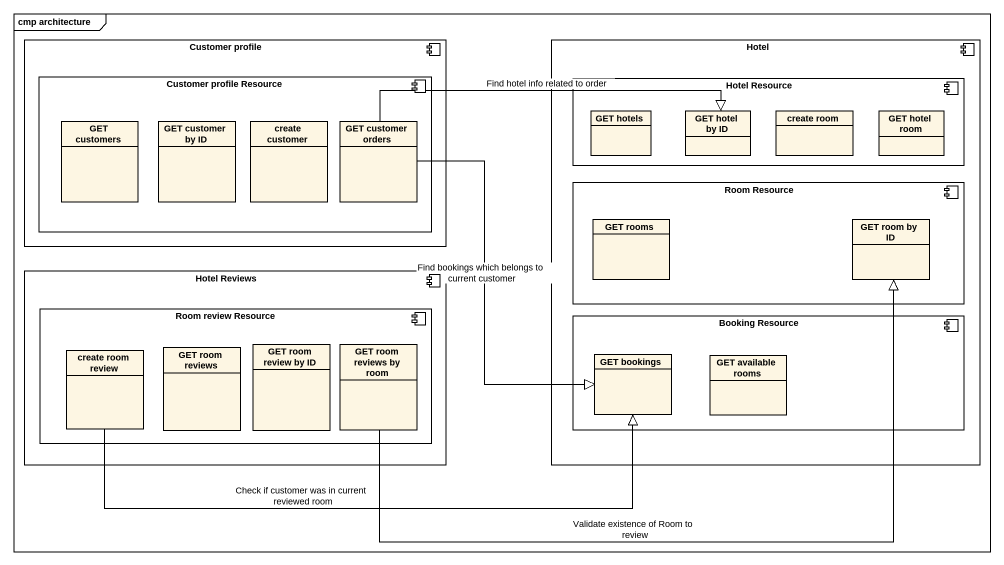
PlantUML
@startuml
mainframe cmp architecture
hide circle
hide empty members
component "Customer profile" as Customer_profile {
  component "Customer profile Resource" as Customer_profile_Resource {
    class "GET customers" as GET_customers
    class "GET customer by ID" as GET_customer_by_ID
    class "create customer" as create_customer
    class "GET customer orders" as GET_customer_orders
  }
}
component Hotel {
  component "Hotel Resource" as Hotel_Resource {
    class "GET hotels" as GET_hotels
    class "GET hotel by ID" as GET_hotel_by_ID
    class "create room" as create_room
    class "GET hotel room" as GET_hotel_room
  }
  component "Room Resource" as Room_Resource {
    class "GET rooms" as GET_rooms
    class "GET room by ID" as GET_room_by_ID
  }
  component "Booking Resource" as Booking_Resource {
    class "GET bookings" as GET_bookings
    class "GET available rooms" as GET_available_rooms
  }
}
component "Hotel Reviews" as Hotel_Reviews {
  component "Room review Resource" as Room_review_Resource {
    class "create room review" as create_room_review
    class "GET room reviews" as GET_room_reviews
    class "GET room review by ID" as GET_room_review_by_ID
    class "GET room reviews by room" as GET_room_reviews_by_room
  }
}
GET_customer_orders -right-|> GET_hotel_by_ID : Find hotel info related to order
GET_customer_orders --|> GET_bookings : Find bookings which belongs to current customer
create_room_review -right-|> GET_bookings : Check if customer was in current reviewed room
GET_room_reviews_by_room -right-|> GET_room_by_ID : Validate existence of Room to review
@enduml
